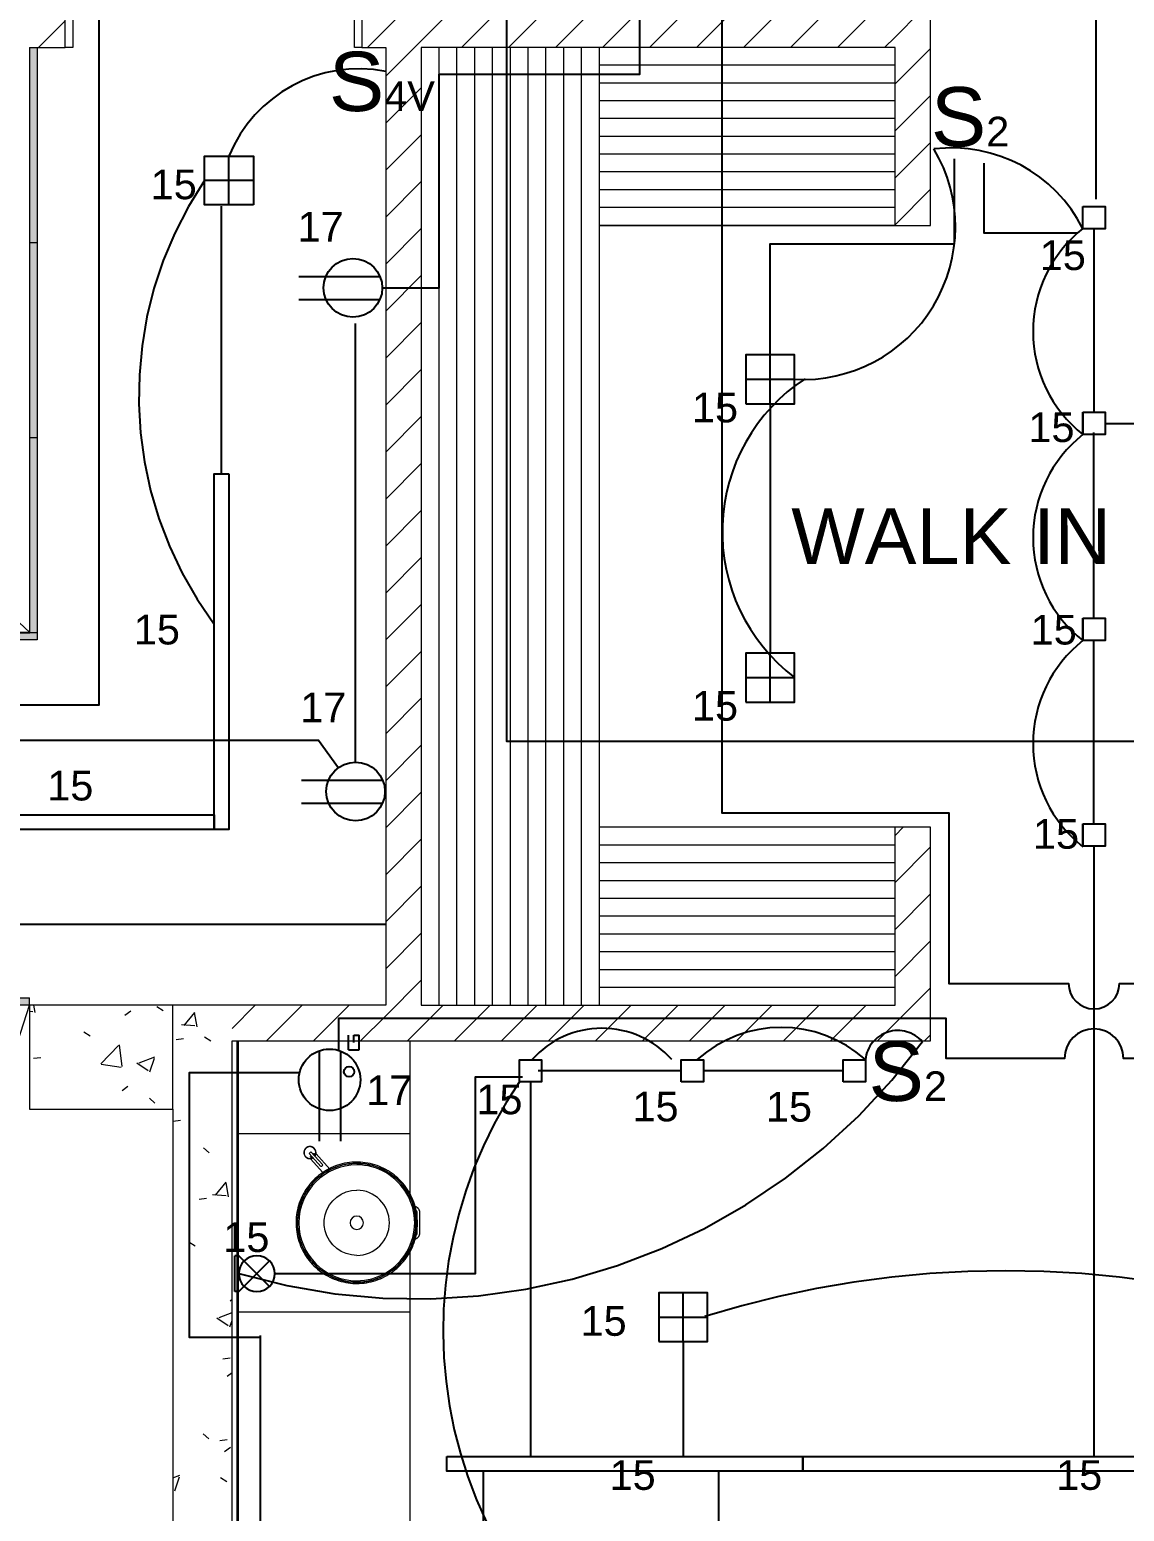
# Model space of a CAD drawing. Header units: inches. Extents: x 131 to 82119, y 71 to 16923.
# Drawn here: x 183.299 to 186.988, y 93.835 to 98.831 of the extents above; entities that cross this region are included whole.
import ezdxf
from ezdxf.enums import TextEntityAlignment as Align

# ---------------------------------------------------------------- set-up
doc = ezdxf.new("R2010")
doc.units = ezdxf.units.IN
doc.header["$MEASUREMENT"] = 0
doc.linetypes.add('HIDDEN', pattern=[9.525, 6.35, -3.175])
for name, color, linetype, lineweight in [('A-DETL-____-THIN', 151, 'Continuous', 18), ('A-DOOR-____-MCUT', 31, 'Continuous', 18), ('A-DOOR-____-OTLN', 31, 'Continuous', 18), ('A-DOOR-FRAM-MCUT', 31, 'Continuous', 18), ('A-GLAZ-CURT-OTLN', 52, 'Continuous', 18), ('A-WALL-____-MCUT', 113, 'Continuous', 18), ('A-WALL-____-PATT', 111, 'Continuous', 18), ('DUCTO-PARED O TECHO', 7, 'Continuous', 25), ('G-____-____-TEXT', 231, 'Continuous', 9), ('P-SANR-FIXT-OTLN', 6, 'Continuous', 18), ('Q-CASE-____-MCUT', 31, 'Continuous', 35), ('Q-CASE-____-OTLN', 31, 'Continuous', 18), ('RED-TELEVISIÓN', 84, 'TELEVISION', 25), ('S-COLS-____-MCUT', 52, 'Continuous', 18), ('S-COLS-____-OTLN', 52, 'Continuous', 18), ('SIMBOLOGIA', 150, 'Continuous', 25)]:
    doc.layers.add(name, color=color, linetype=linetype, lineweight=lineweight)
for name, color, linetype in [('BLOQUES TOMAS Y LUCES', 140, 'Continuous'), ('INTERRUPTORES', 6, 'Continuous'), ('LAMPARAS', 20, 'Continuous'), ('LUCES Y TOMAS', 5, 'Continuous'), ('Retorno', 5, 'HIDDEN')]:
    doc.layers.add(name, color=color, linetype=linetype)
doc.styles.add('Arial_2', font='arial.ttf', dxfattribs={"height": 0.089295})
doc.styles.get("Standard").update_dxf_attribs({"font": 'arial.ttf'})
doc.linetypes.add('TELEVISION', pattern='A,0.32,-0.13,["TV",Standard,S=0.065,R=0,X=-0.065,Y=-0.0325],-0.13', length=0.58)
pattern_1 = [(50, (192.3889, 101.49544), (0.546432, -0.047308), [0.057, -0.629]), (355, (192.3889, 101.49544), (-0.105429, 0.57337), [0.046, -0.503]), (100.451, (192.4349, 101.49144), (0.440955, 0.525708), [0.049, -0.534]), (46.184, (192.3889, 101.64744), (0.813123, -0.12606), [0.086, -0.943]), (96.636, (192.4569, 101.6374), (0.711995, 0.74225), [0.073, -0.801]), (351.184, (192.3889, 101.6474), (0.71223, 0.742616), [0.069, -0.754]), (21, (192.4649, 101.60944), (0.454985, -0.306292), [0.057, -0.629]), (326, (192.4649, 101.60944), (0.185766, 0.552594), [0.046, -0.503]), (71.451, (192.5029, 101.58444), (0.640536, 0.246016), [0.049, -0.534]), (37.5, (192.3889, 101.49544), (0.009206, 0.2541166), [0.025, -0.472, 0.025, -0.485, -0.505]), (37.5, (192.3889, 101.49544), (0.009206, 0.2541166), [-1.007, 0.025, -0.48]), (7.5, (192.3889, 101.49544), (0.200461, 0.300738), [0.025, -0.266, 0.025, -0.46, -0.192]), (7.5, (192.3889, 101.49544), (0.200461, 0.300738), [-0.776, 0.025, -0.167]), (327.5, (192.2189, 101.49544), (0.406483, -0.0170776), [0.025, -0.165, 0.025, -0.569, -0.789]), (327.5, (192.2189, 101.49544), (0.406483, -0.0170776), [-0.785, 0.025, -0.764]), (317.5, (192.1429, 101.49544), (0.443999, 0.076008), [0.025, -0.223, 0.025, -0.37, -0.56]), (317.5, (192.1429, 101.49544), (0.443999, 0.076008), [-0.642, 0.025, -0.535])]
pattern_2 = [(45, (192.38889, 101.49544), (-0.079196, 0.079196), [])]

# ---------------------------------------------------------------- blocks, each defined once
blk = doc.blocks.new('Puertas Revit Lisas - 1_00 x 2_70-1759848-ARQ-P2')
at = {"layer": 'A-DOOR-____-MCUT'}
for p, q in [((0.44, -0.056825), (0.475, -0.056825)), ((0.44, -1.006825), (0.44, -0.056825)), ((0.475, -0.056825), (0.475, -1.006825)), ((0.475, -1.006825), (0.44, -1.006825))]:
    blk.add_line(p, q, dxfattribs=at)
at = {"layer": 'A-DOOR-____-OTLN'}
blk.add_arc((0.475, -0.056825), 0.95, 180, 270, dxfattribs=at)
at = {"layer": 'A-DOOR-FRAM-MCUT'}
for p, q in [((-0.5, 0.063175), (-0.475, 0.063175)), ((-0.5, -0.056825), (-0.5, 0.063175)), ((-0.475, 0.063175), (-0.475, -0.056825)), ((0.475, 0.063175), (0.5, 0.063175)), ((0.475, -0.056825), (0.475, 0.063175)), ((0.5, 0.063175), (0.5, -0.056825)), ((-0.475, -0.056825), (-0.5, -0.056825)), ((0.5, -0.056825), (0.475, -0.056825))]:
    blk.add_line(p, q, dxfattribs=at)
blk = doc.blocks.new('System Panel - Glazed-V5-ARQ-P2')
at = {"layer": 'A-GLAZ-CURT-OTLN'}
blk.add_hatch(color=256, dxfattribs=at).paths.add_polyline_path([(0.5115, 0.0245), (0.5115, 0.0495), (-0.5115, 0.0495), (-0.5115, 0.0245), (0.3636, 0.0245)], flags=0)
for p, q in [((-0.5115, 0.0495), (0.5115, 0.0495)), ((-0.5115, 0.0495), (-0.5115, 0.0245)), ((0.5115, 0.0245), (-0.5115, 0.0245)), ((0.5115, 0.0495), (0.5115, 0.0245))]:
    blk.add_line(p, q, dxfattribs=at)
blk = doc.blocks.new('System Panel - Glazed-1599738-ARQ-P2')
at = {"layer": 'A-GLAZ-CURT-OTLN'}
blk.add_hatch(color=256, dxfattribs=at).paths.add_polyline_path([(-0.3288, 0.0245), (0.3288, 0.0245), (0.3288, 0.0495), (-0.3288, 0.0495)], flags=0)
for p, q in [((-0.3288, 0.0495), (0.3288, 0.0495)), ((-0.3288, 0.0495), (-0.3288, 0.0245)), ((0.3288, 0.0245), (-0.3288, 0.0245)), ((0.3288, 0.0495), (0.3288, 0.0245))]:
    blk.add_line(p, q, dxfattribs=at)
blk = doc.blocks.new('System Panel - Glazed-V6-ARQ-P2')
at = {"layer": 'A-GLAZ-CURT-OTLN'}
blk.add_hatch(color=256, dxfattribs=at).paths.add_polyline_path([(-0.3288, 0.0245), (0.3288, 0.0245), (0.3288, 0.0495), (-0.3288, 0.0495)], flags=0)
for p, q in [((-0.3288, 0.0495), (0.3288, 0.0495)), ((-0.3288, 0.0495), (-0.3288, 0.0245)), ((0.3288, 0.0245), (-0.3288, 0.0245))]:
    blk.add_line(p, q, dxfattribs=at)
blk = doc.blocks.new('System Panel - Glazed-1599756-ARQ-P2')
at = {"layer": 'A-GLAZ-CURT-OTLN'}
blk.add_hatch(color=256, dxfattribs=at).paths.add_polyline_path([(-0.4755, -0.0245), (-0.4755, -0.0495), (0.4755, -0.0495), (0.4755, -0.0245), (0.1348, -0.0245)], flags=0)
for p, q in [((-0.4755, -0.0245), (0.4755, -0.0245)), ((-0.4755, -0.0245), (-0.4755, -0.0495)), ((0.4755, -0.0495), (-0.4755, -0.0495)), ((0.4755, -0.0245), (0.4755, -0.0495))]:
    blk.add_line(p, q, dxfattribs=at)
blk = doc.blocks.new('Encimera sin hueco - Profundidad 600 mm-1721781-ARQ-P2')
at = {"layer": 'Q-CASE-____-MCUT'}
blk.add_line((-1.2005, -0.0191), (0.7995, -0.0191), dxfattribs=at)
at = {"layer": 'Q-CASE-____-OTLN'}
for p, q in [((-1.2005, -0.0191), (0.7995, -0.0191)), ((-1.2005, -0.6), (0.0899, -0.6)), ((0.2822, -0.6), (0.7995, -0.6))]:
    blk.add_line(p, q, dxfattribs=at)
blk = doc.blocks.new('Single_Sink_Vanity_15616 - 0_60 x 0_6-1722318-ARQ-P2')
at = {"layer": 'P-SANR-FIXT-OTLN'}
for p, q in [((-0.0961, 0.3), (-0.3, 0.3)), ((-0.3, 0.3), (-0.3, -0.2809)), ((0.035, 0.3325), (-0.035, 0.3325)), ((-0.035, 0.3225), (-0.017, 0.3225)), ((0.017, 0.3225), (0.035, 0.3225)), ((0.3, 0.3), (0.0961, 0.3)), ((0.3, -0.2809), (0.3, 0.3)), ((-0.1953, 0.0052), (-0.2395, -0.0346)), ((-0.1812, 0.0291), (-0.2324, -0.017)), ((-0.2157, -0.0356), (-0.1693, 0.0062)), ((-0.2339, -0.0407), (-0.2395, -0.0346)), ((-0.2339, -0.0407), (-0.1898, -0.001))]:
    blk.add_line(p, q, dxfattribs=at)
at = {"layer": 'P-SANR-FIXT-OTLN', "flags": 128}
for points in [[(0.2047, 0.12), (0.2045, 0.1282), (0.204, 0.1364), (0.2032, 0.1445), (0.202, 0.1526), (0.2006, 0.1607), (0.1988, 0.1686), (0.1967, 0.1766), (0.1943, 0.1844), (0.1915, 0.1921), (0.1885, 0.1997), (0.1852, 0.2072), (0.1815, 0.2145), (0.1776, 0.2217), (0.1734, 0.2287), (0.1689, 0.2356), (0.1641, 0.2422), (0.1591, 0.2487), (0.1539, 0.2549), (0.1483, 0.261), (0.1426, 0.2668), (0.1366, 0.2724), (0.1304, 0.2777), (0.124, 0.2828), (0.1174, 0.2876), (0.1106, 0.2922), (0.1036, 0.2965), (0.0965, 0.3005), (0.0892, 0.3042), (0.0817, 0.3076), (0.0742, 0.3107), (0.0665, 0.3136), (0.0587, 0.3161), (0.0508, 0.3182), (0.0428, 0.3201), (0.0348, 0.3217), (0.0267, 0.3229), (0.0186, 0.3238), (0.0104, 0.3244), (0.0022, 0.3246), (-0.006, 0.3246), (-0.0142, 0.3242), (-0.0223, 0.3234), (-0.0304, 0.3224), (-0.0385, 0.321), (-0.0465, 0.3193), (-0.0544, 0.3173), (-0.0623, 0.3149), (-0.07, 0.3123), (-0.0777, 0.3093), (-0.0852, 0.3061), (-0.0925, 0.3025), (-0.0998, 0.2987), (-0.1068, 0.2946), (-0.1137, 0.2901), (-0.1204, 0.2855), (-0.127, 0.2805), (-0.1333, 0.2753), (-0.1394, 0.2699), (-0.1453, 0.2642), (-0.1509, 0.2582), (-0.1563, 0.2521), (-0.1615, 0.2457), (-0.1664, 0.2392), (-0.171, 0.2324), (-0.1754, 0.2255), (-0.1794, 0.2184), (-0.1832, 0.2111), (-0.1867, 0.2037), (-0.1899, 0.1962), (-0.1928, 0.1886), (-0.1954, 0.1808), (-0.1977, 0.1729), (-0.1996, 0.165), (-0.2013, 0.157), (-0.2026, 0.1489), (-0.2036, 0.1408), (-0.2043, 0.1326), (-0.2046, 0.1244), (-0.2047, 0.12)], [(0.1997, 0.12), (0.1995, 0.128), (0.199, 0.136), (0.1982, 0.1439), (0.1971, 0.1518), (0.1957, 0.1597), (0.1939, 0.1675), (0.1919, 0.1752), (0.1895, 0.1828), (0.1869, 0.1903), (0.1839, 0.1977), (0.1806, 0.205), (0.1771, 0.2122), (0.1733, 0.2192), (0.1692, 0.2261), (0.1648, 0.2327), (0.1601, 0.2392), (0.1552, 0.2455), (0.1501, 0.2516), (0.1447, 0.2575), (0.1391, 0.2632), (0.1333, 0.2687), (0.1272, 0.2739), (0.121, 0.2788), (0.1145, 0.2836), (0.1079, 0.288), (0.1011, 0.2922), (0.0941, 0.2961), (0.087, 0.2997), (0.0797, 0.303), (0.0723, 0.3061), (0.0648, 0.3088), (0.0572, 0.3113), (0.0495, 0.3134), (0.0418, 0.3152), (0.0339, 0.3167), (0.026, 0.3179), (0.0181, 0.3188), (0.0101, 0.3194), (0.0022, 0.3196), (-0.0058, 0.3196), (-0.0138, 0.3192), (-0.0218, 0.3185), (-0.0297, 0.3174), (-0.0375, 0.3161), (-0.0454, 0.3144), (-0.0531, 0.3125), (-0.0608, 0.3102), (-0.0683, 0.3076), (-0.0758, 0.3047), (-0.0831, 0.3015), (-0.0903, 0.2981), (-0.0973, 0.2943), (-0.1042, 0.2903), (-0.1109, 0.286), (-0.1175, 0.2814), (-0.1239, 0.2766), (-0.13, 0.2715), (-0.136, 0.2662), (-0.1417, 0.2606), (-0.1472, 0.2549), (-0.1525, 0.2489), (-0.1575, 0.2427), (-0.1623, 0.2363), (-0.1668, 0.2297), (-0.1711, 0.2229), (-0.1751, 0.216), (-0.1788, 0.2089), (-0.1822, 0.2017), (-0.1853, 0.1943), (-0.1881, 0.1869), (-0.1906, 0.1793), (-0.1929, 0.1716), (-0.1948, 0.1639), (-0.1964, 0.1561), (-0.1977, 0.1482), (-0.1986, 0.1402), (-0.1993, 0.1323), (-0.1996, 0.1243), (-0.1997, 0.12)], [(-0.035, 0.3325), (-0.0358, 0.3325), (-0.0366, 0.3324), (-0.0374, 0.3324), (-0.0382, 0.3322), (-0.039, 0.3321), (-0.0398, 0.3319), (-0.0405, 0.3317), (-0.0413, 0.3315), (-0.042, 0.3312), (-0.0428, 0.3309), (-0.0435, 0.3306), (-0.0442, 0.3302), (-0.0449, 0.3299), (-0.0456, 0.3294), (-0.0463, 0.329), (-0.0469, 0.3285), (-0.0476, 0.3281), (-0.0482, 0.3275), (-0.0488, 0.327), (-0.0493, 0.3264), (-0.0499, 0.3258), (-0.0504, 0.3252), (-0.0509, 0.3246), (-0.0514, 0.324), (-0.0518, 0.3233), (-0.0522, 0.3226), (-0.0526, 0.3219), (-0.053, 0.3212), (-0.0533, 0.3205), (-0.0536, 0.3197), (-0.0539, 0.319), (-0.0542, 0.3182), (-0.0544, 0.3175), (-0.0546, 0.3167)], [(-0.0493, 0.3264), (-0.0499, 0.3258), (-0.0504, 0.3252), (-0.0509, 0.3246), (-0.0514, 0.324), (-0.0518, 0.3233), (-0.0522, 0.3226), (-0.0526, 0.3219), (-0.053, 0.3212), (-0.0533, 0.3205), (-0.0536, 0.3197), (-0.0539, 0.319), (-0.0542, 0.3182), (-0.0544, 0.3175), (-0.0546, 0.3167)], [(-0.035, 0.3325), (-0.0358, 0.3325), (-0.0366, 0.3324), (-0.0374, 0.3324), (-0.0382, 0.3322), (-0.039, 0.3321), (-0.0398, 0.3319), (-0.0405, 0.3317), (-0.0413, 0.3315), (-0.042, 0.3312), (-0.0428, 0.3309), (-0.0435, 0.3306), (-0.0442, 0.3302), (-0.0449, 0.3299), (-0.0456, 0.3294), (-0.0463, 0.329), (-0.0469, 0.3285), (-0.0476, 0.3281), (-0.0482, 0.3275), (-0.0488, 0.327)], [(-0.042, 0.3197), (-0.0417, 0.3199), (-0.0414, 0.3202), (-0.0411, 0.3205), (-0.0407, 0.3207), (-0.0404, 0.3209), (-0.0401, 0.3211), (-0.0397, 0.3213), (-0.0394, 0.3215), (-0.039, 0.3217), (-0.0386, 0.3218), (-0.0382, 0.322), (-0.0379, 0.3221), (-0.0375, 0.3222), (-0.0371, 0.3223), (-0.0367, 0.3224), (-0.0363, 0.3224), (-0.0359, 0.3225), (-0.0355, 0.3225), (-0.0351, 0.3225), (-0.035, 0.3225)], [(0.0489, 0.3268), (0.0483, 0.3274), (0.0477, 0.3279), (0.0471, 0.3284), (0.0465, 0.3289), (0.0458, 0.3293), (0.0451, 0.3297), (0.0444, 0.3301), (0.0437, 0.3305), (0.043, 0.3308), (0.0422, 0.3311), (0.0415, 0.3314), (0.0407, 0.3317), (0.04, 0.3319), (0.0392, 0.3321), (0.0384, 0.3322), (0.0376, 0.3323), (0.0368, 0.3324), (0.036, 0.3325), (0.0352, 0.3325), (0.035, 0.3325)], [(0.0546, 0.3165), (0.0544, 0.3173), (0.0542, 0.318), (0.054, 0.3188), (0.0537, 0.3195), (0.0534, 0.3203), (0.0531, 0.321), (0.0527, 0.3217), (0.0524, 0.3224), (0.0519, 0.3231), (0.0515, 0.3238), (0.051, 0.3244), (0.0506, 0.3251), (0.05, 0.3257), (0.0495, 0.3263), (0.0489, 0.3268), (0.0483, 0.3274), (0.0477, 0.3279), (0.0471, 0.3284), (0.0465, 0.3289), (0.0458, 0.3293), (0.0451, 0.3297), (0.0444, 0.3301), (0.0437, 0.3305), (0.043, 0.3308), (0.0422, 0.3311), (0.0415, 0.3314), (0.0407, 0.3317), (0.04, 0.3319), (0.0392, 0.3321), (0.0384, 0.3322), (0.0376, 0.3323), (0.0368, 0.3324), (0.036, 0.3325), (0.0352, 0.3325), (0.035, 0.3325)], [(0.035, 0.3225), (0.0354, 0.3225), (0.0358, 0.3225), (0.0362, 0.3224), (0.0366, 0.3224), (0.037, 0.3223), (0.0374, 0.3222), (0.0378, 0.3221), (0.0381, 0.322), (0.0385, 0.3219), (0.0389, 0.3217), (0.0393, 0.3215), (0.0396, 0.3214), (0.04, 0.3212), (0.0403, 0.321), (0.0406, 0.3208), (0.041, 0.3205), (0.0413, 0.3203), (0.0416, 0.32), (0.0419, 0.3197), (0.0422, 0.3195)], [(0.0546, 0.3165), (0.0544, 0.3173), (0.0542, 0.318), (0.054, 0.3188), (0.0537, 0.3195), (0.0534, 0.3203), (0.0531, 0.321), (0.0527, 0.3217), (0.0524, 0.3224), (0.0519, 0.3231), (0.0515, 0.3238), (0.051, 0.3244), (0.0506, 0.3251), (0.05, 0.3257), (0.0495, 0.3263)], [(-0.2047, 0.12), (-0.2045, 0.1118), (-0.204, 0.1036), (-0.2032, 0.0955), (-0.202, 0.0874), (-0.2006, 0.0793), (-0.1988, 0.0714), (-0.1967, 0.0634), (-0.1943, 0.0556), (-0.1915, 0.0479), (-0.1885, 0.0403), (-0.1852, 0.0328), (-0.1815, 0.0255), (-0.1776, 0.0183), (-0.1734, 0.0113), (-0.1689, 0.0044), (-0.1641, -0.0022), (-0.1591, -0.0087), (-0.1539, -0.0149), (-0.1483, -0.021), (-0.1426, -0.0268), (-0.1366, -0.0324), (-0.1304, -0.0377), (-0.124, -0.0428), (-0.1174, -0.0476), (-0.1106, -0.0522), (-0.1036, -0.0565), (-0.0965, -0.0605), (-0.0892, -0.0642), (-0.0817, -0.0676), (-0.0742, -0.0707), (-0.0665, -0.0736), (-0.0587, -0.0761), (-0.0508, -0.0782), (-0.0428, -0.0801), (-0.0348, -0.0817), (-0.0267, -0.0829), (-0.0186, -0.0838), (-0.0104, -0.0844), (-0.0022, -0.0846), (0.006, -0.0846), (0.0142, -0.0842), (0.0223, -0.0834), (0.0304, -0.0824), (0.0385, -0.081), (0.0465, -0.0793), (0.0544, -0.0773), (0.0623, -0.0749), (0.07, -0.0723), (0.0777, -0.0693), (0.0852, -0.0661), (0.0925, -0.0625), (0.0998, -0.0587), (0.1068, -0.0546), (0.1137, -0.0501), (0.1204, -0.0455), (0.127, -0.0405), (0.1333, -0.0353), (0.1394, -0.0299), (0.1453, -0.0242), (0.1509, -0.0182), (0.1563, -0.0121), (0.1615, -0.0057), (0.1664, 0.0008), (0.171, 0.0076), (0.1754, 0.0145), (0.1794, 0.0216), (0.1832, 0.0289), (0.1867, 0.0363), (0.1899, 0.0438), (0.1928, 0.0514), (0.1954, 0.0592), (0.1977, 0.0671), (0.1996, 0.075), (0.2013, 0.083), (0.2026, 0.0911), (0.2036, 0.0992), (0.2043, 0.1074), (0.2046, 0.1156), (0.2047, 0.12)], [(-0.1997, 0.12), (-0.1995, 0.112), (-0.199, 0.104), (-0.1982, 0.0961), (-0.1971, 0.0882), (-0.1957, 0.0803), (-0.1939, 0.0725), (-0.1919, 0.0648), (-0.1895, 0.0572), (-0.1869, 0.0497), (-0.1839, 0.0423), (-0.1806, 0.035), (-0.1771, 0.0278), (-0.1733, 0.0208), (-0.1692, 0.0139), (-0.1648, 0.0073), (-0.1601, 0.0008), (-0.1552, -0.0055), (-0.1501, -0.0116), (-0.1447, -0.0175), (-0.1391, -0.0232), (-0.1333, -0.0287), (-0.1272, -0.0339), (-0.121, -0.0388), (-0.1145, -0.0436), (-0.1079, -0.048), (-0.1011, -0.0522), (-0.0941, -0.0561), (-0.087, -0.0597), (-0.0797, -0.063), (-0.0723, -0.0661), (-0.0648, -0.0688), (-0.0572, -0.0713), (-0.0495, -0.0734), (-0.0418, -0.0752), (-0.0339, -0.0767), (-0.026, -0.0779), (-0.0181, -0.0788), (-0.0101, -0.0794), (-0.0022, -0.0796), (0.0058, -0.0796), (0.0138, -0.0792), (0.0218, -0.0785), (0.0297, -0.0774), (0.0375, -0.0761), (0.0454, -0.0744), (0.0531, -0.0725), (0.0608, -0.0702), (0.0683, -0.0676), (0.0758, -0.0647), (0.0831, -0.0615), (0.0903, -0.0581), (0.0973, -0.0543), (0.1042, -0.0503), (0.1109, -0.046), (0.1175, -0.0414), (0.1239, -0.0366), (0.13, -0.0315), (0.136, -0.0262), (0.1417, -0.0206), (0.1472, -0.0149), (0.1525, -0.0089), (0.1575, -0.0027), (0.1623, 0.0037), (0.1668, 0.0103), (0.1711, 0.0171), (0.1751, 0.024), (0.1788, 0.0311), (0.1822, 0.0383), (0.1853, 0.0457), (0.1881, 0.0531), (0.1906, 0.0607), (0.1929, 0.0684), (0.1948, 0.0761), (0.1964, 0.0839), (0.1977, 0.0918), (0.1986, 0.0998), (0.1993, 0.1077), (0.1996, 0.1157), (0.1997, 0.12)], [(0.1099, 0.12), (0.1084, 0.1019), (0.1039, 0.0843), (0.0966, 0.0677), (0.0867, 0.0525), (0.0744, 0.0392), (0.0601, 0.028), (0.0441, 0.0194), (0.027, 0.0135), (0.0091, 0.0105), (-0.0091, 0.0105), (-0.027, 0.0135), (-0.0441, 0.0194), (-0.0601, 0.028), (-0.0744, 0.0392), (-0.0867, 0.0525), (-0.0966, 0.0677), (-0.1039, 0.0843), (-0.1084, 0.1019), (-0.11, 0.12)], [(-0.1898, -0.001), (-0.1904, 0.0006), (-0.1912, 0.0021), (-0.1924, 0.0034), (-0.1937, 0.0044), (-0.1953, 0.0052)], [(-0.2245, -0.0212), (-0.2252, -0.0208), (-0.2259, -0.0203), (-0.2266, -0.0199), (-0.2273, -0.0195), (-0.228, -0.0192), (-0.2288, -0.0188), (-0.2295, -0.0185), (-0.2303, -0.0183), (-0.2311, -0.018), (-0.2319, -0.0178), (-0.2327, -0.0176), (-0.2335, -0.0175), (-0.2343, -0.0174), (-0.2351, -0.0173), (-0.2359, -0.0172), (-0.2367, -0.0172), (-0.2376, -0.0172), (-0.2384, -0.0173), (-0.2392, -0.0174), (-0.24, -0.0175), (-0.2408, -0.0176), (-0.2416, -0.0178), (-0.2424, -0.018), (-0.2432, -0.0183), (-0.2439, -0.0186), (-0.2447, -0.0189), (-0.2455, -0.0192), (-0.2462, -0.0196), (-0.2469, -0.02), (-0.2476, -0.0204), (-0.2483, -0.0208), (-0.2489, -0.0213), (-0.2496, -0.0218), (-0.2502, -0.0223), (-0.2508, -0.0229), (-0.2514, -0.0235), (-0.252, -0.0241), (-0.2525, -0.0247), (-0.253, -0.0253), (-0.2535, -0.026), (-0.2539, -0.0267), (-0.2544, -0.0274), (-0.2548, -0.0281), (-0.2551, -0.0288), (-0.2555, -0.0296), (-0.2558, -0.0303), (-0.2561, -0.0311), (-0.2563, -0.0319), (-0.2565, -0.0326), (-0.2567, -0.0334), (-0.2569, -0.0342), (-0.257, -0.0351), (-0.2571, -0.0359), (-0.2571, -0.0367), (-0.2571, -0.0375), (-0.2571, -0.0383), (-0.2571, -0.0391), (-0.257, -0.0399), (-0.2569, -0.0408), (-0.2568, -0.0416)], [(-0.2249, -0.0216), (-0.2255, -0.0211), (-0.2262, -0.0207), (-0.2269, -0.0203), (-0.2276, -0.0199), (-0.2283, -0.0195), (-0.2291, -0.0192), (-0.2298, -0.0189), (-0.2306, -0.0186), (-0.2313, -0.0184), (-0.2321, -0.0182), (-0.2329, -0.018), (-0.2337, -0.0179), (-0.2345, -0.0178), (-0.2353, -0.0177), (-0.2361, -0.0176), (-0.2369, -0.0176), (-0.2377, -0.0176), (-0.2385, -0.0177), (-0.2393, -0.0178), (-0.2401, -0.0179), (-0.2409, -0.018), (-0.2417, -0.0182), (-0.2425, -0.0184), (-0.2433, -0.0187), (-0.244, -0.0189), (-0.2448, -0.0192), (-0.2455, -0.0196), (-0.2463, -0.0199), (-0.247, -0.0203), (-0.2477, -0.0207), (-0.2483, -0.0212), (-0.249, -0.0217), (-0.2496, -0.0222), (-0.2502, -0.0227), (-0.2508, -0.0232), (-0.2514, -0.0238), (-0.252, -0.0244), (-0.2525, -0.025), (-0.253, -0.0256), (-0.2535, -0.0263), (-0.2539, -0.027), (-0.2543, -0.0276), (-0.2547, -0.0284), (-0.2551, -0.0291), (-0.2554, -0.0298), (-0.2557, -0.0306), (-0.256, -0.0313), (-0.2563, -0.0321), (-0.2565, -0.0329), (-0.2567, -0.0337), (-0.2568, -0.0344), (-0.2569, -0.0352), (-0.257, -0.0361), (-0.2571, -0.0369), (-0.2571, -0.0377), (-0.2571, -0.0385), (-0.257, -0.0393), (-0.257, -0.0401), (-0.2569, -0.0409), (-0.2567, -0.0417), (-0.2566, -0.0425), (-0.2564, -0.0433), (-0.2561, -0.044), (-0.2559, -0.0448), (-0.2556, -0.0456), (-0.2552, -0.0463), (-0.2549, -0.047), (-0.2545, -0.0477), (-0.2541, -0.0484), (-0.2537, -0.0491), (-0.2532, -0.0498), (-0.2527, -0.0504), (-0.2522, -0.051), (-0.2519, -0.0514)], [(-0.2562, -0.0439), (-0.2559, -0.0447), (-0.2556, -0.0455), (-0.2553, -0.0462), (-0.2549, -0.047), (-0.2545, -0.0477), (-0.2541, -0.0484), (-0.2537, -0.0491), (-0.2532, -0.0497), (-0.2527, -0.0504), (-0.2522, -0.051), (-0.2519, -0.0514)], [(-0.2519, -0.0514), (-0.2513, -0.052), (-0.2508, -0.0525), (-0.2502, -0.0531), (-0.2496, -0.0536), (-0.2489, -0.0541), (-0.2483, -0.0545), (-0.2476, -0.055), (-0.2469, -0.0554), (-0.2462, -0.0558), (-0.2454, -0.0561), (-0.2447, -0.0565), (-0.244, -0.0568), (-0.2432, -0.057), (-0.2424, -0.0573), (-0.2416, -0.0575), (-0.2409, -0.0577), (-0.2401, -0.0578), (-0.2393, -0.0579), (-0.2385, -0.058), (-0.2376, -0.058), (-0.2368, -0.058), (-0.236, -0.058), (-0.2352, -0.058), (-0.2344, -0.0579), (-0.2336, -0.0578), (-0.2328, -0.0576), (-0.232, -0.0575), (-0.2313, -0.0572), (-0.2305, -0.057), (-0.2297, -0.0567), (-0.229, -0.0564), (-0.2282, -0.0561), (-0.2275, -0.0557), (-0.2268, -0.0554), (-0.2261, -0.0549), (-0.2254, -0.0545), (-0.2248, -0.054), (-0.2241, -0.0535), (-0.2235, -0.053), (-0.2229, -0.0525), (-0.2224, -0.0519), (-0.2218, -0.0513), (-0.2213, -0.0507), (-0.2208, -0.05), (-0.2203, -0.0494), (-0.2199, -0.0487), (-0.2194, -0.048), (-0.219, -0.0473), (-0.2187, -0.0466), (-0.2183, -0.0459), (-0.218, -0.0451), (-0.2178, -0.0444), (-0.2175, -0.0436), (-0.2173, -0.0428), (-0.2171, -0.042), (-0.217, -0.0412), (-0.2168, -0.0404), (-0.2168, -0.0396), (-0.2167, -0.0388), (-0.2167, -0.038), (-0.2167, -0.0372), (-0.2167, -0.0364), (-0.2168, -0.0356), (-0.2169, -0.0348), (-0.217, -0.034), (-0.2172, -0.0332), (-0.2174, -0.0324), (-0.2176, -0.0316), (-0.2179, -0.0309), (-0.2182, -0.0301), (-0.2185, -0.0294), (-0.2189, -0.0287), (-0.2193, -0.0279)], [(-0.2326, -0.0176), (-0.2305, -0.0182), (-0.2283, -0.019), (-0.2263, -0.0201)], [(-0.2232, -0.053), (-0.2226, -0.0525), (-0.222, -0.0519), (-0.2214, -0.0513), (-0.2209, -0.0507), (-0.2204, -0.05), (-0.2199, -0.0494), (-0.2195, -0.0487), (-0.219, -0.048), (-0.2186, -0.0473), (-0.2183, -0.0465), (-0.2179, -0.0458), (-0.2176, -0.045), (-0.2173, -0.0443), (-0.2171, -0.0435), (-0.2169, -0.0427), (-0.2167, -0.0419), (-0.2165, -0.0411), (-0.2164, -0.0403), (-0.2163, -0.0395), (-0.2163, -0.0387), (-0.2163, -0.0379), (-0.2163, -0.037), (-0.2163, -0.0362), (-0.2164, -0.0354), (-0.2165, -0.0346), (-0.2166, -0.0338), (-0.2168, -0.033), (-0.217, -0.0322), (-0.2172, -0.0314), (-0.2175, -0.0306), (-0.2178, -0.0299), (-0.2181, -0.0291), (-0.2185, -0.0284), (-0.2189, -0.0277)], [(-0.2181, -0.0292), (-0.2173, -0.0313), (-0.2167, -0.0335), (-0.2163, -0.0357)], [(-0.2519, -0.0514), (-0.2513, -0.052), (-0.2508, -0.0525), (-0.2501, -0.0531), (-0.2495, -0.0536), (-0.2489, -0.0541), (-0.2482, -0.0546), (-0.2475, -0.055), (-0.2468, -0.0554), (-0.2461, -0.0558), (-0.2454, -0.0562), (-0.2446, -0.0565), (-0.2439, -0.0568), (-0.2431, -0.0571), (-0.2423, -0.0573), (-0.2415, -0.0575), (-0.2407, -0.0577), (-0.2399, -0.0579), (-0.2391, -0.058), (-0.2383, -0.0581), (-0.2375, -0.0581), (-0.2367, -0.0581), (-0.2358, -0.0581), (-0.235, -0.0581), (-0.2342, -0.058), (-0.2334, -0.0579), (-0.2326, -0.0577), (-0.2318, -0.0575), (-0.231, -0.0573), (-0.2302, -0.0571), (-0.2295, -0.0568), (-0.2287, -0.0565), (-0.2279, -0.0562), (-0.2272, -0.0558), (-0.2265, -0.0554), (-0.2258, -0.055), (-0.2251, -0.0545), (-0.2245, -0.054), (-0.2238, -0.0535)]]:
    blk.add_lwpolyline(points, dxfattribs=at)
at = {"layer": 'P-SANR-FIXT-OTLN'}
for centre, radius, start, end in [((0, 0.12), 0.1953, 360, 180), ((0, 0.12), 0.2005, 50.9343, 128.8145), ((0, 0.12), 0.2005, 131.6832, 141.9231), ((0, 0.12), 0.2005, 38.0769, 48.1935), ((0, 0.12), 0.2005, 148.8462, 180), ((0, 0.12), 0.1099, 0, 180), ((0, 0.12), 0.2005, 0, 31.1538), ((0, 0.12), 0.2005, 180, 211.1538), ((0, 0.12), 0.1953, 180, 360), ((0, 0.12), 0.0225, 0, 180), ((0, 0.12), 0.0225, 180, 0), ((0, 0.12), 0.2005, 328.8462, 0), ((-0.2367, -0.0377), 0.02, 55.1754, 222), ((-0.2367, -0.0377), 0.02, 222, 28.8246), ((-0.2317, -0.0237), 0.0015, 132, 147), ((-0.2317, -0.0237), 0.0015, 87, 132), ((-0.2317, -0.0237), 0.0015, 252, 267), ((-0.2369, -0.0378), 0.0157, 58.7869, 68.9188), ((-0.2317, -0.0237), 0.0015, 297, 312), ((-0.2317, -0.0237), 0.0015, 312, 57), ((-0.2223, -0.0342), 0.0015, 177, 184.2284), ((-0.2223, -0.0342), 0.0015, 132, 147), ((-0.2223, -0.0342), 0.0015, 27, 132), ((-0.2369, -0.0378), 0.0157, 17.882, 25.2131), ((-0.2369, -0.0378), 0.0157, 8.3249, 12.6673), ((-0.2223, -0.0342), 0.0015, 312, 357), ((0, 0.12), 0.2005, 218.0769, 228.1935), ((0, 0.12), 0.2005, 230.9343, 308.8145), ((0, 0.12), 0.2005, 311.6832, 321.9231)]:
    blk.add_arc(centre, radius, start, end, dxfattribs=at)
for start_param, end_param in [(0, 0.226445), (5.225863, 6.283185), (3.141593, 4.198915), (2.915148, 3.141593)]:
    blk.add_ellipse((-0.224, -0.0263), major_axis=(-0.00836, 0.00929), ratio=0.224951, start_param=start_param, end_param=end_param, dxfattribs=at)
for points, knots in [([(-0.2307, -0.0248), (-0.2309, -0.025), (-0.2312, -0.0251), (-0.2316, -0.0252), (-0.2319, -0.0252), (-0.2323, -0.0251), (-0.2327, -0.0249), (-0.233, -0.0245), (-0.2332, -0.0241), (-0.2332, -0.0237), (-0.2332, -0.0234), (-0.2331, -0.0229), (-0.2329, -0.0227), (-0.2327, -0.0226)], [-1, -1, -1, -1, -0.833333, -0.791667, -0.75, -0.666667, -0.555556, -0.444444, -0.333333, -0.277778, -0.222222, -0.111111, 0, 0, 0, 0]), ([(-0.2327, -0.0226), (-0.2325, -0.0224), (-0.2322, -0.0222), (-0.2319, -0.0222), (-0.2316, -0.0222), (-0.2312, -0.0222), (-0.2308, -0.0225), (-0.2304, -0.0229), (-0.2303, -0.0233), (-0.2302, -0.0236), (-0.2302, -0.024), (-0.2304, -0.0244), (-0.2306, -0.0247), (-0.2307, -0.0248)], [-1, -1, -1, -1, -0.833333, -0.791667, -0.75, -0.666667, -0.555556, -0.444444, -0.333333, -0.277778, -0.222222, -0.111111, 0, 0, 0, 0]), ([(-0.2281, -0.0191), (-0.2282, -0.0191), (-0.2286, -0.0189), (-0.2291, -0.0187), (-0.2295, -0.0185), (-0.2299, -0.0184), (-0.2302, -0.0183), (-0.2305, -0.0182), (-0.2308, -0.0181), (-0.2312, -0.018), (-0.2317, -0.0178), (-0.2322, -0.0177), (-0.2325, -0.0177), (-0.2326, -0.0176)], [0.5, 0.5, 0.5, 0.5, 0.5416667, 0.5833333, 0.625, 0.6666667, 0.6875, 0.7083333, 0.75, 0.7916667, 0.8333333, 0.9166667, 1, 1, 1, 1]), ([(-0.2212, -0.0353), (-0.2214, -0.0354), (-0.2217, -0.0356), (-0.2221, -0.0357), (-0.2224, -0.0357), (-0.2228, -0.0356), (-0.2232, -0.0354), (-0.2235, -0.035), (-0.2237, -0.0345), (-0.2238, -0.034), (-0.2236, -0.0335), (-0.2234, -0.0332), (-0.2233, -0.0331)], [-1, -1, -1, -1, -0.888889, -0.777778, -0.722222, -0.666667, -0.555556, -0.444444, -0.333333, -0.222222, -0.111111, 0, 0, 0, 0]), ([(-0.2233, -0.0331), (-0.2232, -0.033), (-0.223, -0.0329), (-0.2228, -0.0328), (-0.2226, -0.0327), (-0.2224, -0.0327), (-0.2221, -0.0327), (-0.2218, -0.0327), (-0.2216, -0.0329), (-0.2213, -0.033), (-0.221, -0.0334), (-0.2208, -0.0339), (-0.2207, -0.0344), (-0.2209, -0.0349), (-0.2211, -0.0352), (-0.2212, -0.0353)], [-1, -1, -1, -1, -0.916667, -0.875, -0.833333, -0.791667, -0.75, -0.666667, -0.611111, -0.555556, -0.444444, -0.333333, -0.222222, -0.111111, 0, 0, 0, 0]), ([(-0.2163, -0.0357), (-0.2163, -0.0356), (-0.2164, -0.0353), (-0.2165, -0.0348), (-0.2165, -0.0343), (-0.2166, -0.0339), (-0.2167, -0.0335), (-0.2168, -0.033), (-0.2169, -0.0326), (-0.217, -0.0321), (-0.2172, -0.0316), (-0.2173, -0.0312), (-0.2174, -0.031)], [0, 0, 0, 0, 0.0833333, 0.1666667, 0.2083333, 0.25, 0.2916667, 0.3333333, 0.375, 0.4166667, 0.4583333, 0.5, 0.5, 0.5, 0.5])]:
    blk.add_open_spline(points, degree=3, knots=knots, dxfattribs=at)
for points in [[(-0.2263, -0.0201), (-0.2257, -0.0204), (-0.2252, -0.0208), (-0.2246, -0.0212)], [(-0.219, -0.0274), (-0.2187, -0.028), (-0.2184, -0.0286), (-0.2181, -0.0292)]]:
    blk.add_open_spline(points, degree=3, dxfattribs=at)
blk = doc.blocks.new('TOMA')
at = {"layer": 'SIMBOLOGIA'}
for p, q in [((-0.0301, 0.2165), (-0.0301, 0.0062)), ((0.0294, 0.2165), (0.0294, 0.1463)), ((0.0294, 0.1463), (0.0294, 0.0059))]:
    blk.add_line(p, q, dxfattribs=at)
blk.add_circle((0, 0.0761), 0.0761, dxfattribs=at)
blk = doc.blocks.new('LUZAP')
at = {"layer": 'SIMBOLOGIA'}
for p, q in [((-0.09, 0.02), (0.0636, 0.1736)), ((-0.0636, 0.1736), (0.09, 0.02)), ((-0.09, 0.02), (-0.09, 0)), ((-0.09, 0), (0.09, 0)), ((0.09, 0.02), (0.09, 0))]:
    blk.add_line(p, q, dxfattribs=at)
blk.add_circle((0, 0.11), 0.09, dxfattribs=at)
blk = doc.blocks.new('TOMA GFCI')
at = {"layer": 'BLOQUES TOMAS Y LUCES'}
for p, q in [((-0.0076, 0.044), (-0.3947, 0.044)), ((-0.0084, -0.0462), (-0.3947, -0.0462)), ((-0.003, -0.0813), (0.0598, -0.0813)), ((-0.003, -0.0813), (-0.003, -0.1274)), ((0.0284, -0.1043), (0.0598, -0.1043)), ((0.0598, -0.1043), (0.0598, -0.1274)), ((-0.003, -0.1274), (0.0598, -0.1274))]:
    blk.add_line(p, q, dxfattribs=at)
for centre, radius in [((-0.1319, 0), 0.1319), ((-0.0971, -0.0838), 0.0221)]:
    blk.add_circle(centre, radius, dxfattribs=at)

msp = doc.modelspace()

# ---------------------------------------------------------------- hatches: boundary and pattern name
at = {"layer": 'A-WALL-____-PATT'}
h = msp.add_hatch(dxfattribs=at)
h.set_pattern_fill('FP_1', color=8, style=0, pattern_type=2)
h.set_pattern_definition(pattern_2)
h.paths.add_polyline_path([(186.2152, 98.7712), (186.2152, 98.8912), (184.4187, 98.8912), (184.4187, 98.7712), (185.2187, 98.7712)], flags=0)
h.paths.add_polyline_path([(183.4187, 98.7712), (183.4187, 98.8912), (183.2987, 98.8912), (183.2987, 98.7712)], flags=0)
h = msp.add_hatch(dxfattribs=at)
h.set_pattern_fill('FP_1', color=8, style=0, pattern_type=2)
h.set_pattern_definition(pattern_2)
h.paths.add_polyline_path([(186.2152, 98.1712), (186.3352, 98.1712), (186.3352, 98.8912), (186.2152, 98.8912), (186.2152, 98.7712)], flags=0)
h = msp.add_hatch(dxfattribs=at)
h.set_pattern_fill('FP_1', color=8, style=0, pattern_type=2)
h.set_pattern_definition(pattern_2)
h.paths.add_polyline_path([(184.4987, 95.4213), (184.6187, 95.4213), (184.6187, 98.7712), (184.4987, 98.7712), (184.4987, 95.4772)], flags=0)
h = msp.add_hatch(dxfattribs=at)
h.set_pattern_fill('FP_1', color=8, style=0, pattern_type=2)
h.set_pattern_definition(pattern_2)
h.paths.add_polyline_path([(186.3352, 95.5413), (186.3352, 96.1413), (186.2152, 96.1413), (186.2152, 95.5413)], flags=0)
h = msp.add_hatch(dxfattribs=at)
h.set_pattern_fill('FP_2', style=0, pattern_type=2)
h.set_pattern_definition(pattern_1)
h.paths.add_polyline_path([(183.861, 91.9583), (183.981, 91.9583), (183.981, 95.5413), (183.781, 95.5413), (183.781, 91.9583)], flags=0)
h = msp.add_hatch(dxfattribs=at)
h.set_pattern_fill('FP_1', color=8, style=0, pattern_type=2)
h.set_pattern_definition(pattern_2)
h.paths.add_polyline_path([(184.2467, 95.4213), (184.4987, 95.4213), (184.4987, 95.5413), (183.981, 95.5413), (183.981, 95.4213)], flags=0)
h = msp.add_hatch(dxfattribs=at)
h.set_pattern_fill('FP_1', color=8, style=0, pattern_type=2)
h.set_pattern_definition(pattern_2)
h.paths.add_polyline_path([(185.8049, 95.4213), (186.3352, 95.4213), (186.3352, 95.5413), (184.6187, 95.5413), (184.6187, 95.4213), (185.0258, 95.4213)], flags=0)
at = {"layer": 'S-COLS-____-OTLN'}
h = msp.add_hatch(dxfattribs=at)
h.set_pattern_fill('FP_2', style=0, pattern_type=2)
h.set_pattern_definition(pattern_1)
h.paths.add_polyline_path([(183.781, 95.1913), (183.781, 95.5413), (183.2987, 95.5413), (183.2987, 95.1913), (183.4675, 95.1913)], flags=0)

# ---------------------------------------------------------------- linework, layer by layer
for p, q in [((179.232, 96.7986), (183.2992, 96.7986)), ((177.8355, 95.8147), (184.4987, 95.8147))]:
    msp.add_line(p, q)
at = {"layer": 'A-DETL-____-THIN'}
for p, q in [((179.232, 100.6044), (183.2992, 96.7986)), ((186.2152, 98.7712), (184.6187, 98.7712)), ((184.6187, 98.7712), (184.6187, 95.5413)), ((184.6787, 95.5413), (184.6787, 98.7712)), ((184.7387, 95.5413), (184.7387, 98.7712)), ((184.7987, 95.5413), (184.7987, 98.7712)), ((184.8587, 95.5413), (184.8587, 98.7712)), ((184.9187, 95.5413), (184.9187, 98.7712)), ((184.9787, 95.5413), (184.9787, 98.7712)), ((185.0387, 95.5413), (185.0387, 98.7712)), ((185.0987, 95.5413), (185.0987, 98.7712)), ((185.1587, 95.5413), (185.1587, 98.7712)), ((185.2187, 95.5413), (185.2187, 98.7712)), ((186.2152, 98.1712), (186.2152, 98.7712)), ((186.2152, 98.7112), (185.2187, 98.7112)), ((186.2152, 98.6512), (185.2187, 98.6512)), ((186.2152, 98.5912), (185.2187, 98.5912)), ((186.2152, 98.5312), (185.2187, 98.5312)), ((186.2152, 98.4712), (185.2187, 98.4712)), ((186.2152, 98.4112), (185.2187, 98.4112)), ((186.2152, 98.3512), (185.2187, 98.3512)), ((186.2152, 98.2912), (185.2187, 98.2912)), ((186.2152, 98.2312), (185.2187, 98.2312)), ((185.2187, 96.1413), (185.2187, 98.1712)), ((185.2187, 98.1712), (186.2152, 98.1712)), ((186.2152, 98.1712), (185.2187, 98.1712)), ((186.2152, 96.1413), (185.2187, 96.1413)), ((186.2152, 96.1413), (185.2187, 96.1413)), ((186.2152, 95.5413), (186.2152, 96.1413)), ((186.2152, 96.0813), (185.2187, 96.0813)), ((186.2152, 96.0213), (185.2187, 96.0213)), ((186.2152, 95.9613), (185.2187, 95.9613)), ((186.2152, 95.9013), (185.2187, 95.9013)), ((186.2152, 95.8413), (185.2187, 95.8413)), ((186.2152, 95.7813), (185.2187, 95.7813)), ((186.2152, 95.7213), (185.2187, 95.7213)), ((186.2152, 95.6613), (185.2187, 95.6613)), ((186.2152, 95.6013), (185.2187, 95.6013)), ((180.9695, 88.3638), (183.2987, 95.5413)), ((184.6187, 95.5413), (186.2152, 95.5413))]:
    msp.add_line(p, q, dxfattribs=at)
at = {"layer": 'A-WALL-____-MCUT'}
for p, q in [((186.3352, 98.1712), (186.3352, 98.8912)), ((183.2987, 98.7712), (183.4187, 98.7712)), ((184.4187, 98.7712), (184.4987, 98.7712)), ((184.4987, 98.7712), (184.4987, 95.5413)), ((186.2152, 98.1712), (186.3352, 98.1712)), ((186.3352, 96.1413), (186.2152, 96.1413)), ((186.3352, 95.4213), (186.3352, 96.1413)), ((184.4987, 95.5413), (183.781, 95.5413)), ((183.981, 95.4213), (186.3352, 95.4213)), ((183.981, 93.4213), (183.981, 95.4213)), ((183.781, 95.1913), (183.781, 91.9583))]:
    msp.add_line(p, q, dxfattribs=at)
at = {"layer": 'DUCTO-PARED O TECHO'}
msp.add_line((186.8857, 96.8467), (186.8857, 97.4725), dxfattribs=at)
for points in [[(186.893, 98.2595), (186.893, 99.8375)], [(184.4871, 97.9603), (184.6787, 97.9603), (184.6787, 98.6814), (185.3555, 98.6814), (185.3555, 98.9112)], [(185.7945, 97.7344), (185.7945, 98.1086), (186.4154, 98.1086), (186.4154, 98.3956)], [(186.5142, 98.3806), (186.5142, 98.1462), (186.831, 98.1462)], [(183.9453, 97.3335), (183.9453, 98.2364)], [(186.8858, 97.5408), (186.8858, 98.1598)], [(184.3973, 96.3609), (184.3973, 97.8408)], [(186.9232, 97.5033), (187.6543, 97.5033), (187.8849, 97.6521)], [(185.7945, 97.5697), (185.7945, 96.7286)], [(186.8857, 96.1527), (186.8857, 96.7717)], [(186.8857, 96.0777), (186.8857, 94.02)], [(184.0772, 94.4213), (183.8378, 94.4213), (183.8378, 95.3147), (184.2085, 95.3147)], [(184.1246, 94.6362), (184.8012, 94.6362), (184.8012, 95.2997), (184.9591, 95.2997)], [(185.4946, 95.3204), (185.0123, 95.3204)], [(186.0401, 95.3204), (185.5696, 95.3204)], [(184.9865, 95.283), (184.9865, 94.02)], [(184.2656, 93.5216), (184.0769, 93.5216), (184.0769, 94.4275)], [(185.5014, 94.4072), (185.5014, 94.02)], [(184.7339, 92.6169), (184.828, 92.6169), (184.828, 93.97)], [(185.6214, 93.1108), (185.6214, 93.97)]]:
    msp.add_lwpolyline(points, dxfattribs=at)
for points in [[(185.4403, 99.009), (185.632, 99.009), (185.632, 96.1901), (186.3965, 96.1901), (186.3965, 95.6147), (186.8, 95.6147, 1), (186.9714, 95.6147), (188.4516, 95.6147), (188.6394, 95.3894)], [(177.9777, 96.2408), (177.9777, 96.4352), (178.4097, 96.4352, 1), (178.5129, 96.4352), (184.2719, 96.4352), (184.3393, 96.3421)], [(188.6164, 95.3622), (186.9849, 95.3622, 1), (186.7866, 95.3622), (186.387, 95.3622), (186.387, 95.4964), (184.34, 95.4964), (184.34, 95.3892)]]:
    msp.add_lwpolyline(points, format="xyb", dxfattribs=at)
at = {"layer": 'LAMPARAS'}
for p, q in [((183.8879, 98.4046), (184.0526, 98.4046)), ((183.9703, 98.2399), (183.9703, 98.4046)), ((184.0526, 98.4046), (184.0526, 98.2399)), ((184.0526, 98.3222), (183.8879, 98.3222)), ((184.0526, 98.2399), (183.8879, 98.2399)), ((185.8768, 97.7344), (185.7121, 97.7344)), ((185.7121, 97.7344), (185.7121, 97.5697)), ((185.7945, 97.5697), (185.7945, 97.7344)), ((185.7121, 97.6521), (185.8768, 97.6521)), ((185.7121, 97.5697), (185.8768, 97.5697)), ((186.8483, 97.5408), (186.8483, 97.4658)), ((186.8483, 96.8467), (186.8483, 96.7717)), ((185.8768, 96.7286), (185.7121, 96.7286)), ((185.7121, 96.7286), (185.7121, 96.5638)), ((185.7945, 96.5638), (185.7945, 96.7286)), ((185.7121, 96.6462), (185.8768, 96.6462)), ((186.8483, 96.1527), (186.8483, 96.0777)), ((185.5837, 94.5719), (185.419, 94.5719)), ((185.419, 94.5719), (185.419, 94.4072)), ((185.5014, 94.4072), (185.5014, 94.5719)), ((185.419, 94.4895), (185.5837, 94.4895)), ((185.419, 94.4072), (185.5837, 94.4072))]:
    msp.add_line(p, q, dxfattribs=at)
for points in [[(184.0526, 98.2399), (183.8879, 98.2399), (183.8879, 98.4046), (184.0526, 98.4046)], [(186.8483, 98.2348), (186.9232, 98.2348), (186.9232, 98.1598), (186.8483, 98.1598)], [(185.7121, 97.5697), (185.8768, 97.5697), (185.8768, 97.7344), (185.7121, 97.7344)], [(186.8483, 97.5408), (186.9232, 97.5408), (186.9232, 97.4658), (186.8483, 97.4658)], [(183.9703, 97.3335), (183.9703, 96.1335), (183.9203, 96.1335), (183.9203, 97.3335)], [(186.8483, 96.8467), (186.9231, 96.8467), (186.9231, 96.7717), (186.8483, 96.7717)], [(185.7121, 96.5638), (185.8768, 96.5638), (185.8768, 96.7286), (185.7121, 96.7286)], [(183.9203, 96.1335), (182.7203, 96.1335), (182.7203, 96.1835), (183.9203, 96.1835)], [(186.8483, 96.1527), (186.9231, 96.1527), (186.9231, 96.0777), (186.8483, 96.0777)], [(184.949, 95.283), (184.949, 95.3578), (185.024, 95.3578), (185.024, 95.283)], [(185.4946, 95.283), (185.4946, 95.3578), (185.5696, 95.3578), (185.5696, 95.283)], [(186.0401, 95.283), (186.0401, 95.3578), (186.1151, 95.3578), (186.1151, 95.283)], [(185.419, 94.4072), (185.5837, 94.4072), (185.5837, 94.5719), (185.419, 94.5719)], [(184.7043, 94.02), (185.9043, 94.02), (185.9043, 93.97), (184.7043, 93.97)], [(185.9043, 94.02), (187.1043, 94.02), (187.1043, 93.97), (185.9043, 93.97)]]:
    msp.add_lwpolyline(points, close=True, dxfattribs=at)
at = {"layer": 'RED-TELEVISIÓN'}
for points in [[(179.1045, 98.7584), (179.1655, 98.7584), (179.1655, 96.5547), (183.5326, 96.5547), (183.5326, 101.2634), (184.7295, 101.2634)], [(184.9059, 101.1926), (184.9059, 96.4321), (188.8455, 96.4321)]]:
    msp.add_lwpolyline(points, dxfattribs=at)
at = {"layer": 'Retorno'}
for centre, radius, start, end in [((184.4086, 98.2256), 0.4734, 79.0291, 157.7882), ((185.9042, 98.1657), 0.5144, 266.9486, 30.7701), ((186.4057, 97.9369), 0.4956, 26.7255, 96.8944), ((184.9647, 97.5972), 1.2982, 146.048, 216.4301), ((187.1233, 97.8132), 0.4431, 128.356, 231.644), ((186.2504, 97.1378), 0.6174, 123.2635, 232.7628), ((187.1233, 97.1183), 0.4431, 128.356, 231.644), ((187.1233, 96.4234), 0.4431, 128.356, 231.644), ((185.2274, 95.1488), 0.3149, 41.5976, 138.4028), ((185.8317, 95.0421), 0.4243, 48.0884, 131.912), ((186.2243, 95.3465), 0.1097, 40.9071, 174.0737), ((184.5981, 96.6688), 2.1177, 253.6981, 323.8481), ((186.191, 94.4438), 1.4989, 145.9547, 246.1116), ((186.5882, 91.2215), 3.4243, 72.7766, 107.2234)]:
    msp.add_arc(centre, radius, start, end, dxfattribs=at)
at = {"layer": 'S-COLS-____-MCUT'}
for p, q in [((183.781, 95.5413), (183.2987, 95.5413)), ((183.2987, 95.5413), (183.2987, 95.1913)), ((183.2987, 95.1913), (183.781, 95.1913))]:
    msp.add_line(p, q, dxfattribs=at)
at = {"layer": 'S-COLS-____-OTLN'}
msp.add_line((183.781, 95.1913), (183.781, 95.5413), dxfattribs=at)

# ---------------------------------------------------------------- block references
at = {"layer": 'A-DOOR-____-OTLN', "rotation": 180}
msp.add_blockref('Puertas Revit Lisas - 1_00 x 2_70-1759848-ARQ-P2', (183.9187, 98.8344), dxfattribs=at)
at = {"layer": 'A-GLAZ-CURT-OTLN'}
for name, p, rotation in [('System Panel - Glazed-V6-ARQ-P2', (183.3487, 98.4425), 89.99999999999991), ('System Panel - Glazed-1599738-ARQ-P2', (183.3487, 97.7849), 89.99999999999991), ('System Panel - Glazed-1599738-ARQ-P2', (183.3487, 97.1274), 89.99999999999991), ('System Panel - Glazed-1599756-ARQ-P2', (182.8232, 95.5168), 180)]:
    msp.add_blockref(name, p, dxfattribs=dict(at, rotation=rotation))
msp.add_blockref('System Panel - Glazed-V5-ARQ-P2', (182.8126, 96.7491), dxfattribs=at)
at = {"layer": 'LUCES Y TOMAS', "color": 3, "xscale": 0.7874015748031495, "yscale": 0.7874015748031495, "rotation": 89.99999999999999}
msp.add_blockref('TOMA GFCI', (184.3094, 95.3938), dxfattribs=at)
at = {"layer": 'P-SANR-FIXT-OTLN', "rotation": 270.0000000000002}
msp.add_blockref('Single_Sink_Vanity_15616 - 0_60 x 0_6-1722318-ARQ-P2', (184.281, 94.8078), dxfattribs=at)
at = {"layer": 'Q-CASE-____-OTLN', "rotation": 89.99999999999974}
msp.add_blockref('Encimera sin hueco - Profundidad 600 mm-1721781-ARQ-P2', (183.981, 94.6217), dxfattribs=at)
at = {"layer": 'SIMBOLOGIA'}
for name, p, xscale, yscale, zscale, rotation in [('TOMA', (184.4871, 97.9603), 1.29829461337991, 1.29829461337991, 1.29829461337991, 90), ('TOMA', (184.4961, 96.2621), 1.29829461337991, 1.29829461337991, 1.29829461337991, 90), ('LUZAP', (183.9903, 94.6362), -0.671875174437127, 0.671875174437127, 0.671875174437127, 270)]:
    msp.add_blockref(name, p, dxfattribs=dict(at, xscale=xscale, yscale=yscale, zscale=zscale, rotation=rotation))

# ---------------------------------------------------------------- texts
for s, p in [('15', (183.7842, 98.2594)), ('17', (184.2791, 98.1166)), ('15', (186.7806, 98.0205)), ('15', (185.6084, 97.5069)), ('15', (186.7423, 97.4405)), ('15', (183.7274, 96.758)), ('15', (186.75, 96.7578)), ('17', (184.2881, 96.4956)), ('15', (185.6084, 96.5011)), ('15', (183.4357, 96.2319)), ('15', (186.7576, 96.0691)), ('17', (184.511, 95.2045)), ('15', (184.8819, 95.1738)), ('15', (185.408, 95.1499)), ('15', (185.8577, 95.1488)), ('15', (184.029, 94.7094)), ('15', (185.233, 94.4267)), ('15', (185.3308, 93.9072)), ('15', (186.8359, 93.9072))]:
    msp.add_text(s, height=0.1).set_placement(p, align=Align.CENTER)
at = {"layer": 'G-____-____-TEXT', "color": 7, "insert": (185.8656, 97.2165), "char_height": 0.1875, "width": 2.675632, "attachment_point": 1, "style": 'Arial_2'}
msp.add_mtext('WALK IN CLOSET', dxfattribs=at)
at = {"layer": 'INTERRUPTORES', "char_height": 0.2, "attachment_point": 1}
for s, insert in [('\\pt0.0082306;S{\\H0.5x;4V}', (184.3073, 98.7566)), ('\\pt0.0082306;S{\\H0.5x;2}', (186.3361, 98.6375)), ('\\pt0.0082306;S{\\H0.5x;2}', (186.1261, 95.4184))]:
    msp.add_mtext_dynamic_manual_height_columns(s, width=0.353086, gutter_width=12.5, heights=[0], dxfattribs=dict(at, insert=insert))

doc.saveas('drawing.dxf')
